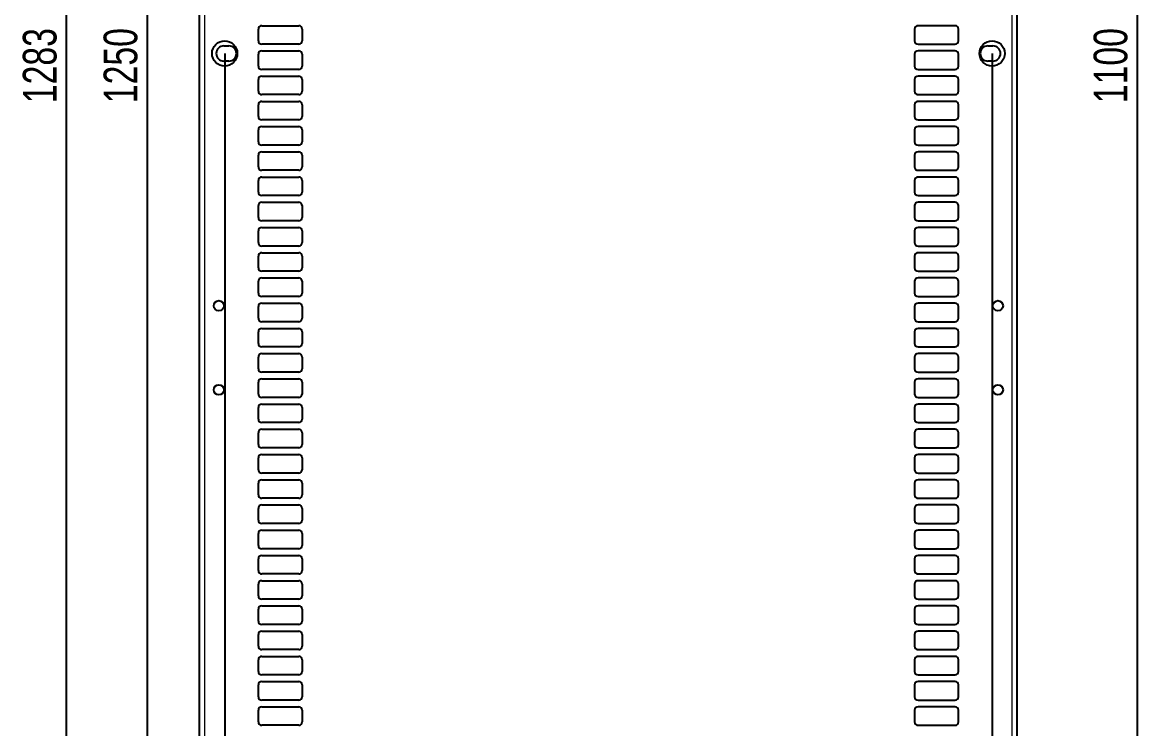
# Model space of a CAD drawing. Header units: millimetres. Extents: x -664 to 840, y 378 to 2003.
# Drawn here: x -664 to 0, y 783 to 1203 of the extents above; entities that cross this region are included whole.
import ezdxf

# ---------------------------------------------------------------- set-up
doc = ezdxf.new("R2010")
doc.units = ezdxf.units.MM
doc.layers.add('FORMAT', color=7, linetype='Continuous')
doc.styles.add('SLDTEXTSTYLE0', font='TXT', dxfattribs={"width": 0.75})
doc.dimstyles.new('SLDDIMSTYLE0', dxfattribs={"dimtxt": 20, "dimasz": 10, "dimexe": 0, "dimexo": 0.0625, "dimgap": 5, "dimtad": 2, "dimdec": 1, "dimrnd": 1e-09, "dimzin": 12, "dimdsep": 46, "dimtxsty": 'SLDTEXTSTYLE0', "dimsah": 1, "dimcen": 0.09, "dimadec": 0, "dimazin": 3, "dimtfac": 1, "dimtofl": 0, "dimtmove": 0, "dimatfit": 3, "dimfxl": 0, "dimfrac": 2, "dimtolj": 1, "dimtzin": 12, "dimarcsym": 0})

# ---------------------------------------------------------------- blocks, each defined once
blk = doc.blocks.new('_D')
at = {"layer": 'FORMAT'}
for p, q in [((-530.6, 1826.4), (-639.24, 1826.4)), ((-638.24, 1826.4), (-638.24, 543.38)), ((-530.6, 543.38), (-639.24, 543.38))]:
    blk.add_line(p, q, dxfattribs=at)
for points in [[(-638.24, 1826.4), (-639.78, 1816.4), (-636.7, 1816.4)], [(-638.24, 543.38), (-636.7, 553.38), (-639.78, 553.38)]]:
    blk.add_solid(points, dxfattribs=at)
at = {"layer": 'FORMAT', "insert": (-664.02, 1155.34), "char_height": 20, "attachment_point": 1, "rotation": 90, "style": 'SLDTEXTSTYLE0'}
blk.add_mtext('1283', dxfattribs=at)
blk = doc.blocks.new('_D_2')
at = {"layer": 'FORMAT'}
for p, q in [((-84.58, 1734.89), (-0.94, 1734.89)), ((-1.94, 1734.89), (-1.94, 634.89)), ((-84.58, 634.89), (-0.94, 634.89))]:
    blk.add_line(p, q, dxfattribs=at)
for points in [[(-1.94, 1734.89), (-3.48, 1724.89), (-0.4, 1724.89)], [(-1.94, 634.89), (-0.4, 644.89), (-3.48, 644.89)]]:
    blk.add_solid(points, dxfattribs=at)
at = {"layer": 'FORMAT', "insert": (-27.72, 1155.34), "char_height": 20, "attachment_point": 1, "rotation": 90, "style": 'SLDTEXTSTYLE0'}
blk.add_mtext('1100', dxfattribs=at)
blk = doc.blocks.new('_D_4')
at = {"layer": 'FORMAT'}
for p, q in [((-544.09, 1184.88), (-544.09, 501.39)), ((-88.09, 1184.88), (-88.09, 501.39)), ((-544.09, 502.39), (-88.09, 502.39))]:
    blk.add_line(p, q, dxfattribs=at)
for points in [[(-544.09, 502.39), (-534.09, 500.85), (-534.09, 503.93)], [(-88.09, 502.39), (-98.09, 503.93), (-98.09, 500.85)]]:
    blk.add_solid(points, dxfattribs=at)
at = {"layer": 'FORMAT', "insert": (-338.25, 528.17), "char_height": 20, "attachment_point": 1, "style": 'SLDTEXTSTYLE0'}
blk.add_mtext('456', dxfattribs=at)
blk = doc.blocks.new('_D_5')
at = {"layer": 'FORMAT'}
for p, q in [((-544.1, 1809.89), (-591.24, 1809.89)), ((-590.24, 1809.89), (-590.24, 559.89)), ((-544.1, 559.89), (-591.24, 559.89))]:
    blk.add_line(p, q, dxfattribs=at)
for points in [[(-590.24, 1809.89), (-591.78, 1799.89), (-588.7, 1799.89)], [(-590.24, 559.89), (-588.7, 569.89), (-591.78, 569.89)]]:
    blk.add_solid(points, dxfattribs=at)
at = {"layer": 'FORMAT', "insert": (-616.02, 1155.34), "char_height": 20, "attachment_point": 1, "rotation": 90, "style": 'SLDTEXTSTYLE0'}
blk.add_mtext('1250', dxfattribs=at)

msp = doc.modelspace()

# ---------------------------------------------------------------- linework, layer by layer
at = {"color": 7, "linetype": 'Continuous', "lineweight": 25}
for p, q in [((-559.09, 543.39), (-559.09, 1826.39)), ((-73.09, 543.39), (-73.09, 1826.39)), ((-524.09, 1192.39), (-524.09, 1199.39)), ((-522.09, 1201.39), (-500.09, 1201.39)), ((-498.09, 1199.39), (-498.09, 1192.39)), ((-134.09, 1199.39), (-134.09, 1192.39)), ((-110.09, 1201.39), (-132.09, 1201.39)), ((-108.09, 1192.39), (-108.09, 1199.39)), ((-544.59, 1189.39), (-541.59, 1189.39)), ((-500.09, 1190.39), (-522.09, 1190.39)), ((-132.09, 1190.39), (-110.09, 1190.39)), ((-90.59, 1189.39), (-87.59, 1189.39)), ((-524.09, 1177.39), (-524.09, 1184.39)), ((-522.09, 1186.39), (-500.09, 1186.39)), ((-498.09, 1184.39), (-498.09, 1177.39)), ((-134.09, 1184.39), (-134.09, 1177.39)), ((-110.09, 1186.39), (-132.09, 1186.39)), ((-108.09, 1177.39), (-108.09, 1184.39)), ((-541.59, 1180.39), (-544.59, 1180.39)), ((-500.09, 1175.39), (-522.09, 1175.39)), ((-132.09, 1175.39), (-110.09, 1175.39)), ((-87.59, 1180.39), (-90.59, 1180.39)), ((-524.09, 1162.39), (-524.09, 1169.39)), ((-522.09, 1171.39), (-500.09, 1171.39)), ((-498.09, 1169.39), (-498.09, 1162.39)), ((-134.09, 1169.39), (-134.09, 1162.39)), ((-110.09, 1171.39), (-132.09, 1171.39)), ((-108.09, 1162.39), (-108.09, 1169.39)), ((-500.09, 1160.39), (-522.09, 1160.39)), ((-522.09, 1156.39), (-500.09, 1156.39)), ((-132.09, 1160.39), (-110.09, 1160.39)), ((-110.09, 1156.39), (-132.09, 1156.39)), ((-524.09, 1147.39), (-524.09, 1154.39)), ((-498.09, 1154.39), (-498.09, 1147.39)), ((-134.09, 1154.39), (-134.09, 1147.39)), ((-108.09, 1147.39), (-108.09, 1154.39)), ((-500.09, 1145.39), (-522.09, 1145.39)), ((-132.09, 1145.39), (-110.09, 1145.39)), ((-524.09, 1132.39), (-524.09, 1139.39)), ((-522.09, 1141.39), (-500.09, 1141.39)), ((-498.09, 1139.39), (-498.09, 1132.39)), ((-134.09, 1139.39), (-134.09, 1132.39)), ((-110.09, 1141.39), (-132.09, 1141.39)), ((-108.09, 1132.39), (-108.09, 1139.39)), ((-500.09, 1130.39), (-522.09, 1130.39)), ((-132.09, 1130.39), (-110.09, 1130.39)), ((-524.09, 1117.39), (-524.09, 1124.39)), ((-522.09, 1126.39), (-500.09, 1126.39)), ((-498.09, 1124.39), (-498.09, 1117.39)), ((-134.09, 1124.39), (-134.09, 1117.39)), ((-110.09, 1126.39), (-132.09, 1126.39)), ((-108.09, 1117.39), (-108.09, 1124.39)), ((-500.09, 1115.39), (-522.09, 1115.39)), ((-132.09, 1115.39), (-110.09, 1115.39)), ((-524.09, 1102.39), (-524.09, 1109.39)), ((-522.09, 1111.39), (-500.09, 1111.39)), ((-498.09, 1109.39), (-498.09, 1102.39)), ((-134.09, 1109.39), (-134.09, 1102.39)), ((-110.09, 1111.39), (-132.09, 1111.39)), ((-108.09, 1102.39), (-108.09, 1109.39)), ((-500.09, 1100.39), (-522.09, 1100.39)), ((-522.09, 1096.39), (-500.09, 1096.39)), ((-132.09, 1100.39), (-110.09, 1100.39)), ((-110.09, 1096.39), (-132.09, 1096.39)), ((-524.09, 1087.39), (-524.09, 1094.39)), ((-498.09, 1094.39), (-498.09, 1087.39)), ((-134.09, 1094.39), (-134.09, 1087.39)), ((-108.09, 1087.39), (-108.09, 1094.39)), ((-500.09, 1085.39), (-522.09, 1085.39)), ((-132.09, 1085.39), (-110.09, 1085.39)), ((-524.09, 1072.39), (-524.09, 1079.39)), ((-522.09, 1081.39), (-500.09, 1081.39)), ((-498.09, 1079.39), (-498.09, 1072.39)), ((-134.09, 1079.39), (-134.09, 1072.39)), ((-110.09, 1081.39), (-132.09, 1081.39)), ((-108.09, 1072.39), (-108.09, 1079.39)), ((-500.09, 1070.39), (-522.09, 1070.39)), ((-132.09, 1070.39), (-110.09, 1070.39)), ((-524.09, 1057.39), (-524.09, 1064.39)), ((-522.09, 1066.39), (-500.09, 1066.39)), ((-498.09, 1064.39), (-498.09, 1057.39)), ((-134.09, 1064.39), (-134.09, 1057.39)), ((-110.09, 1066.39), (-132.09, 1066.39)), ((-108.09, 1057.39), (-108.09, 1064.39)), ((-524.09, 1042.39), (-524.09, 1049.39)), ((-500.09, 1055.39), (-522.09, 1055.39)), ((-522.09, 1051.39), (-500.09, 1051.39)), ((-498.09, 1049.39), (-498.09, 1042.39)), ((-134.09, 1049.39), (-134.09, 1042.39)), ((-132.09, 1055.39), (-110.09, 1055.39)), ((-110.09, 1051.39), (-132.09, 1051.39)), ((-108.09, 1042.39), (-108.09, 1049.39)), ((-500.09, 1040.39), (-522.09, 1040.39)), ((-522.09, 1036.39), (-500.09, 1036.39)), ((-132.09, 1040.39), (-110.09, 1040.39)), ((-110.09, 1036.39), (-132.09, 1036.39)), ((-524.09, 1027.39), (-524.09, 1034.39)), ((-498.09, 1034.39), (-498.09, 1027.39)), ((-134.09, 1034.39), (-134.09, 1027.39)), ((-108.09, 1027.39), (-108.09, 1034.39)), ((-500.09, 1025.39), (-522.09, 1025.39)), ((-132.09, 1025.39), (-110.09, 1025.39)), ((-524.09, 1012.39), (-524.09, 1019.39)), ((-522.09, 1021.39), (-500.09, 1021.39)), ((-498.09, 1019.39), (-498.09, 1012.39)), ((-134.09, 1019.39), (-134.09, 1012.39)), ((-110.09, 1021.39), (-132.09, 1021.39)), ((-108.09, 1012.39), (-108.09, 1019.39)), ((-500.09, 1010.39), (-522.09, 1010.39)), ((-132.09, 1010.39), (-110.09, 1010.39)), ((-524.09, 997.39), (-524.09, 1004.39)), ((-522.09, 1006.39), (-500.09, 1006.39)), ((-498.09, 1004.39), (-498.09, 997.39)), ((-134.09, 1004.39), (-134.09, 997.39)), ((-110.09, 1006.39), (-132.09, 1006.39)), ((-108.09, 997.39), (-108.09, 1004.39)), ((-524.09, 982.39), (-524.09, 989.39)), ((-500.09, 995.39), (-522.09, 995.39)), ((-522.09, 991.39), (-500.09, 991.39)), ((-498.09, 989.39), (-498.09, 982.39)), ((-134.09, 989.39), (-134.09, 982.39)), ((-132.09, 995.39), (-110.09, 995.39)), ((-110.09, 991.39), (-132.09, 991.39)), ((-108.09, 982.39), (-108.09, 989.39)), ((-500.09, 980.39), (-522.09, 980.39)), ((-522.09, 976.39), (-500.09, 976.39)), ((-132.09, 980.39), (-110.09, 980.39)), ((-110.09, 976.39), (-132.09, 976.39)), ((-524.09, 967.39), (-524.09, 974.39)), ((-498.09, 974.39), (-498.09, 967.39)), ((-134.09, 974.39), (-134.09, 967.39)), ((-108.09, 967.39), (-108.09, 974.39)), ((-500.09, 965.39), (-522.09, 965.39)), ((-132.09, 965.39), (-110.09, 965.39)), ((-524.09, 952.39), (-524.09, 959.39)), ((-522.09, 961.39), (-500.09, 961.39)), ((-498.09, 959.39), (-498.09, 952.39)), ((-134.09, 959.39), (-134.09, 952.39)), ((-110.09, 961.39), (-132.09, 961.39)), ((-108.09, 952.39), (-108.09, 959.39)), ((-500.09, 950.39), (-522.09, 950.39)), ((-132.09, 950.39), (-110.09, 950.39)), ((-524.09, 937.39), (-524.09, 944.39)), ((-522.09, 946.39), (-500.09, 946.39)), ((-498.09, 944.39), (-498.09, 937.39)), ((-134.09, 944.39), (-134.09, 937.39)), ((-110.09, 946.39), (-132.09, 946.39)), ((-108.09, 937.39), (-108.09, 944.39)), ((-500.09, 935.39), (-522.09, 935.39)), ((-522.09, 931.39), (-500.09, 931.39)), ((-132.09, 935.39), (-110.09, 935.39)), ((-110.09, 931.39), (-132.09, 931.39)), ((-524.09, 922.39), (-524.09, 929.39)), ((-498.09, 929.39), (-498.09, 922.39)), ((-134.09, 929.39), (-134.09, 922.39)), ((-108.09, 922.39), (-108.09, 929.39)), ((-500.09, 920.39), (-522.09, 920.39)), ((-522.09, 916.39), (-500.09, 916.39)), ((-132.09, 920.39), (-110.09, 920.39)), ((-110.09, 916.39), (-132.09, 916.39)), ((-524.09, 907.39), (-524.09, 914.39)), ((-498.09, 914.39), (-498.09, 907.39)), ((-134.09, 914.39), (-134.09, 907.39)), ((-108.09, 907.39), (-108.09, 914.39)), ((-500.09, 905.39), (-522.09, 905.39)), ((-132.09, 905.39), (-110.09, 905.39)), ((-524.09, 892.39), (-524.09, 899.39)), ((-522.09, 901.39), (-500.09, 901.39)), ((-498.09, 899.39), (-498.09, 892.39)), ((-134.09, 899.39), (-134.09, 892.39)), ((-110.09, 901.39), (-132.09, 901.39)), ((-108.09, 892.39), (-108.09, 899.39)), ((-500.09, 890.39), (-522.09, 890.39)), ((-132.09, 890.39), (-110.09, 890.39)), ((-524.09, 877.39), (-524.09, 884.39)), ((-522.09, 886.39), (-500.09, 886.39)), ((-498.09, 884.39), (-498.09, 877.39)), ((-134.09, 884.39), (-134.09, 877.39)), ((-110.09, 886.39), (-132.09, 886.39)), ((-108.09, 877.39), (-108.09, 884.39)), ((-500.09, 875.39), (-522.09, 875.39)), ((-522.09, 871.39), (-500.09, 871.39)), ((-132.09, 875.39), (-110.09, 875.39)), ((-110.09, 871.39), (-132.09, 871.39)), ((-524.09, 862.39), (-524.09, 869.39)), ((-498.09, 869.39), (-498.09, 862.39)), ((-134.09, 869.39), (-134.09, 862.39)), ((-108.09, 862.39), (-108.09, 869.39)), ((-500.09, 860.39), (-522.09, 860.39)), ((-132.09, 860.39), (-110.09, 860.39)), ((-524.09, 847.39), (-524.09, 854.39)), ((-522.09, 856.39), (-500.09, 856.39)), ((-498.09, 854.39), (-498.09, 847.39)), ((-134.09, 854.39), (-134.09, 847.39)), ((-110.09, 856.39), (-132.09, 856.39)), ((-108.09, 847.39), (-108.09, 854.39)), ((-500.09, 845.39), (-522.09, 845.39)), ((-132.09, 845.39), (-110.09, 845.39)), ((-524.09, 832.39), (-524.09, 839.39)), ((-522.09, 841.39), (-500.09, 841.39)), ((-498.09, 839.39), (-498.09, 832.39)), ((-134.09, 839.39), (-134.09, 832.39)), ((-110.09, 841.39), (-132.09, 841.39)), ((-108.09, 832.39), (-108.09, 839.39)), ((-500.09, 830.39), (-522.09, 830.39)), ((-132.09, 830.39), (-110.09, 830.39)), ((-524.09, 817.39), (-524.09, 824.39)), ((-522.09, 826.39), (-500.09, 826.39)), ((-498.09, 824.39), (-498.09, 817.39)), ((-134.09, 824.39), (-134.09, 817.39)), ((-110.09, 826.39), (-132.09, 826.39)), ((-108.09, 817.39), (-108.09, 824.39)), ((-500.09, 815.39), (-522.09, 815.39)), ((-522.09, 811.39), (-500.09, 811.39)), ((-132.09, 815.39), (-110.09, 815.39)), ((-110.09, 811.39), (-132.09, 811.39)), ((-524.09, 802.39), (-524.09, 809.39)), ((-498.09, 809.39), (-498.09, 802.39)), ((-134.09, 809.39), (-134.09, 802.39)), ((-108.09, 802.39), (-108.09, 809.39)), ((-500.09, 800.39), (-522.09, 800.39)), ((-132.09, 800.39), (-110.09, 800.39)), ((-524.09, 787.39), (-524.09, 794.39)), ((-522.09, 796.39), (-500.09, 796.39)), ((-498.09, 794.39), (-498.09, 787.39)), ((-134.09, 794.39), (-134.09, 787.39)), ((-110.09, 796.39), (-132.09, 796.39)), ((-108.09, 787.39), (-108.09, 794.39)), ((-500.09, 785.39), (-522.09, 785.39)), ((-132.09, 785.39), (-110.09, 785.39))]:
    msp.add_line(p, q, dxfattribs=at)
at = {"color": 8, "linetype": 'Continuous', "lineweight": 18}
for p, q in [((-555.99, 1826.39), (-555.99, 543.39)), ((-76.19, 543.39), (-76.19, 1826.39))]:
    msp.add_line(p, q, dxfattribs=at)
at = {"color": 7, "linetype": 'Continuous', "lineweight": 25}
for centre, radius in [((-544.09, 1184.89), 7.5), ((-88.09, 1184.89), 7.5), ((-547.59, 1034.89), 3), ((-84.59, 1034.89), 3), ((-547.59, 984.89), 3), ((-84.59, 984.89), 3)]:
    msp.add_circle(centre, radius, dxfattribs=at)
for centre, radius, start, end in [((-522.09, 1199.39), 2, 90, 180), ((-500.09, 1199.39), 2, 0, 90), ((-132.09, 1199.39), 2, 90, 180), ((-110.09, 1199.39), 2, 0, 90), ((-544.59, 1184.89), 4.5, 90, 270), ((-541.59, 1184.89), 4.5, 270, 90), ((-522.09, 1192.39), 2, 180, 270), ((-500.09, 1192.39), 2, 270, 0), ((-132.09, 1192.39), 2, 180, 270), ((-110.09, 1192.39), 2, 270, 0), ((-90.59, 1184.89), 4.5, 90, 270), ((-87.59, 1184.89), 4.5, 270, 90), ((-522.09, 1184.39), 2, 90, 180), ((-500.09, 1184.39), 2, 0, 90), ((-132.09, 1184.39), 2, 90, 180), ((-110.09, 1184.39), 2, 0, 90), ((-522.09, 1177.39), 2, 180, 270), ((-500.09, 1177.39), 2, 270, 0), ((-132.09, 1177.39), 2, 180, 270), ((-110.09, 1177.39), 2, 270, 0), ((-522.09, 1169.39), 2, 90, 180), ((-500.09, 1169.39), 2, 0, 90), ((-132.09, 1169.39), 2, 90, 180), ((-110.09, 1169.39), 2, 0, 90), ((-522.09, 1162.39), 2, 180, 270), ((-500.09, 1162.39), 2, 270, 0), ((-132.09, 1162.39), 2, 180, 270), ((-110.09, 1162.39), 2, 270, 0), ((-522.09, 1154.39), 2, 90, 180), ((-500.09, 1154.39), 2, 0, 90), ((-132.09, 1154.39), 2, 90, 180), ((-110.09, 1154.39), 2, 0, 90), ((-522.09, 1147.39), 2, 180, 270), ((-500.09, 1147.39), 2, 270, 0), ((-132.09, 1147.39), 2, 180, 270), ((-110.09, 1147.39), 2, 270, 0), ((-522.09, 1139.39), 2, 90, 180), ((-500.09, 1139.39), 2, 0, 90), ((-132.09, 1139.39), 2, 90, 180), ((-110.09, 1139.39), 2, 0, 90), ((-522.09, 1132.39), 2, 180, 270), ((-500.09, 1132.39), 2, 270, 0), ((-132.09, 1132.39), 2, 180, 270), ((-110.09, 1132.39), 2, 270, 0), ((-522.09, 1124.39), 2, 90, 180), ((-500.09, 1124.39), 2, 0, 90), ((-132.09, 1124.39), 2, 90, 180), ((-110.09, 1124.39), 2, 0, 90), ((-522.09, 1117.39), 2, 180, 270), ((-500.09, 1117.39), 2, 270, 0), ((-132.09, 1117.39), 2, 180, 270), ((-110.09, 1117.39), 2, 270, 0), ((-522.09, 1109.39), 2, 90, 180), ((-500.09, 1109.39), 2, 0, 90), ((-132.09, 1109.39), 2, 90, 180), ((-110.09, 1109.39), 2, 0, 90), ((-522.09, 1102.39), 2, 180, 270), ((-500.09, 1102.39), 2, 270, 0), ((-132.09, 1102.39), 2, 180, 270), ((-110.09, 1102.39), 2, 270, 0), ((-522.09, 1094.39), 2, 90, 180), ((-500.09, 1094.39), 2, 0, 90), ((-132.09, 1094.39), 2, 90, 180), ((-110.09, 1094.39), 2, 0, 90), ((-522.09, 1087.39), 2, 180, 270), ((-500.09, 1087.39), 2, 270, 0), ((-132.09, 1087.39), 2, 180, 270), ((-110.09, 1087.39), 2, 270, 0), ((-522.09, 1079.39), 2, 90, 180), ((-500.09, 1079.39), 2, 0, 90), ((-132.09, 1079.39), 2, 90, 180), ((-110.09, 1079.39), 2, 0, 90), ((-522.09, 1072.39), 2, 180, 270), ((-500.09, 1072.39), 2, 270, 0), ((-132.09, 1072.39), 2, 180, 270), ((-110.09, 1072.39), 2, 270, 0), ((-522.09, 1064.39), 2, 90, 180), ((-500.09, 1064.39), 2, 0, 90), ((-132.09, 1064.39), 2, 90, 180), ((-110.09, 1064.39), 2, 0, 90), ((-522.09, 1057.39), 2, 180, 270), ((-500.09, 1057.39), 2, 270, 0), ((-132.09, 1057.39), 2, 180, 270), ((-110.09, 1057.39), 2, 270, 0), ((-522.09, 1049.39), 2, 90, 180), ((-500.09, 1049.39), 2, 0, 90), ((-132.09, 1049.39), 2, 90, 180), ((-110.09, 1049.39), 2, 0, 90), ((-522.09, 1042.39), 2, 180, 270), ((-500.09, 1042.39), 2, 270, 0), ((-132.09, 1042.39), 2, 180, 270), ((-110.09, 1042.39), 2, 270, 0), ((-522.09, 1034.39), 2, 90, 180), ((-500.09, 1034.39), 2, 0, 90), ((-132.09, 1034.39), 2, 90, 180), ((-110.09, 1034.39), 2, 0, 90), ((-522.09, 1027.39), 2, 180, 270), ((-500.09, 1027.39), 2, 270, 0), ((-132.09, 1027.39), 2, 180, 270), ((-110.09, 1027.39), 2, 270, 0), ((-522.09, 1019.39), 2, 90, 180), ((-500.09, 1019.39), 2, 0, 90), ((-132.09, 1019.39), 2, 90, 180), ((-110.09, 1019.39), 2, 0, 90), ((-522.09, 1012.39), 2, 180, 270), ((-500.09, 1012.39), 2, 270, 0), ((-132.09, 1012.39), 2, 180, 270), ((-110.09, 1012.39), 2, 270, 0), ((-522.09, 1004.39), 2, 90, 180), ((-500.09, 1004.39), 2, 0, 90), ((-132.09, 1004.39), 2, 90, 180), ((-110.09, 1004.39), 2, 0, 90), ((-522.09, 997.39), 2, 180, 270), ((-500.09, 997.39), 2, 270, 0), ((-132.09, 997.39), 2, 180, 270), ((-110.09, 997.39), 2, 270, 0), ((-522.09, 989.39), 2, 90, 180), ((-500.09, 989.39), 2, 0, 90), ((-132.09, 989.39), 2, 90, 180), ((-110.09, 989.39), 2, 0, 90), ((-522.09, 982.39), 2, 180, 270), ((-522.09, 974.39), 2, 90, 180), ((-500.09, 982.39), 2, 270, 360), ((-500.09, 974.39), 2, 0, 90), ((-132.09, 982.39), 2, 180, 270), ((-132.09, 974.39), 2, 90, 180), ((-110.09, 982.39), 2, 270, 0), ((-110.09, 974.39), 2, 0, 90), ((-522.09, 967.39), 2, 180, 270), ((-500.09, 967.39), 2, 270, 0), ((-132.09, 967.39), 2, 180, 270), ((-110.09, 967.39), 2, 270, 0), ((-522.09, 959.39), 2, 90, 180), ((-500.09, 959.39), 2, 0, 90), ((-132.09, 959.39), 2, 90, 180), ((-110.09, 959.39), 2, 0, 90), ((-522.09, 952.39), 2, 180, 270), ((-500.09, 952.39), 2, 270, 360), ((-132.09, 952.39), 2, 180, 270), ((-110.09, 952.39), 2, 270, 0), ((-522.09, 944.39), 2, 90, 180), ((-500.09, 944.39), 2, 0, 90), ((-132.09, 944.39), 2, 90, 180), ((-110.09, 944.39), 2, 0, 90), ((-522.09, 937.39), 2, 180, 270), ((-500.09, 937.39), 2, 270, 0), ((-132.09, 937.39), 2, 180, 270), ((-110.09, 937.39), 2, 270, 0), ((-522.09, 929.39), 2, 90, 180), ((-500.09, 929.39), 2, 0, 90), ((-132.09, 929.39), 2, 90, 180), ((-110.09, 929.39), 2, 0, 90), ((-522.09, 922.39), 2, 180, 270), ((-522.09, 914.39), 2, 90, 180), ((-500.09, 922.39), 2, 270, 0), ((-500.09, 914.39), 2, 0, 90), ((-132.09, 922.39), 2, 180, 270), ((-132.09, 914.39), 2, 90, 180), ((-110.09, 922.39), 2, 270, 0), ((-110.09, 914.39), 2, 0, 90), ((-522.09, 907.39), 2, 180, 270), ((-500.09, 907.39), 2, 270, 0), ((-132.09, 907.39), 2, 180, 270), ((-110.09, 907.39), 2, 270, 0), ((-522.09, 899.39), 2, 90, 180), ((-500.09, 899.39), 2, 0, 90), ((-132.09, 899.39), 2, 90, 180), ((-110.09, 899.39), 2, 0, 90), ((-522.09, 892.39), 2, 180, 270), ((-500.09, 892.39), 2, 270, 0), ((-132.09, 892.39), 2, 180, 270), ((-110.09, 892.39), 2, 270, 0), ((-522.09, 884.39), 2, 90, 180), ((-500.09, 884.39), 2, 0, 90), ((-132.09, 884.39), 2, 90, 180), ((-110.09, 884.39), 2, 0, 90), ((-522.09, 877.39), 2, 180, 270), ((-500.09, 877.39), 2, 270, 0), ((-132.09, 877.39), 2, 180, 270), ((-110.09, 877.39), 2, 270, 0), ((-522.09, 869.39), 2, 90, 180), ((-500.09, 869.39), 2, 0, 90), ((-132.09, 869.39), 2, 90, 180), ((-110.09, 869.39), 2, 0, 90), ((-522.09, 862.39), 2, 180, 270), ((-500.09, 862.39), 2, 270, 0), ((-132.09, 862.39), 2, 180, 270), ((-110.09, 862.39), 2, 270, 0), ((-522.09, 854.39), 2, 90, 180), ((-500.09, 854.39), 2, 0, 90), ((-132.09, 854.39), 2, 90, 180), ((-110.09, 854.39), 2, 0, 90), ((-522.09, 847.39), 2, 180, 270), ((-500.09, 847.39), 2, 270, 0), ((-132.09, 847.39), 2, 180, 270), ((-110.09, 847.39), 2, 270, 0), ((-522.09, 839.39), 2, 90, 180), ((-500.09, 839.39), 2, 0, 90), ((-132.09, 839.39), 2, 90, 180), ((-110.09, 839.39), 2, 0, 90), ((-522.09, 832.39), 2, 180, 270), ((-500.09, 832.39), 2, 270, 0), ((-132.09, 832.39), 2, 180, 270), ((-110.09, 832.39), 2, 270, 0), ((-522.09, 824.39), 2, 90, 180), ((-500.09, 824.39), 2, 0, 90), ((-132.09, 824.39), 2, 90, 180), ((-110.09, 824.39), 2, 0, 90), ((-522.09, 817.39), 2, 180, 270), ((-500.09, 817.39), 2, 270, 0), ((-132.09, 817.39), 2, 180, 270), ((-110.09, 817.39), 2, 270, 0), ((-522.09, 809.39), 2, 90, 180), ((-500.09, 809.39), 2, 0, 90), ((-132.09, 809.39), 2, 90, 180), ((-110.09, 809.39), 2, 0, 90), ((-522.09, 802.39), 2, 180, 270), ((-500.09, 802.39), 2, 270, 0), ((-132.09, 802.39), 2, 180, 270), ((-110.09, 802.39), 2, 270, 0), ((-522.09, 794.39), 2, 90, 180), ((-500.09, 794.39), 2, 0, 90), ((-132.09, 794.39), 2, 90, 180), ((-110.09, 794.39), 2, 0, 90), ((-522.09, 787.39), 2, 180, 270), ((-500.09, 787.39), 2, 270, 0), ((-132.09, 787.39), 2, 180, 270), ((-110.09, 787.39), 2, 270, 0)]:
    msp.add_arc(centre, radius, start, end, dxfattribs=at)

# ---------------------------------------------------------------- dimensions: what is measured, and where the dimension line sits
at = {"layer": 'FORMAT'}
for base, p1, p2, angle, picture, middle in [((-638.24, 543.38), (-530.59, 1826.4), (-530.59, 543.38), 90, '_D', (-638.24, 1184.89)), ((-590.24, 559.89), (-544.09, 1809.89), (-544.09, 559.89), 90, '_D_5', (-590.24, 1184.89)), ((-1.94, 634.89), (-84.59, 1734.89), (-84.59, 634.89), 90, '_D_2', (-1.94, 1184.89)), ((-88.09, 502.39), (-544.09, 1184.89), (-88.09, 1184.89), 0, '_D_4', (-316.09, 502.39))]:
    dim = msp.add_linear_dim(base=base, p1=p1, p2=p2, angle=angle, dimstyle='SLDDIMSTYLE0', dxfattribs=at)
    dim.commit()
    dim.dimension.update_dxf_attribs({"geometry": picture, "text_midpoint": middle, "dimtype": 160})

doc.saveas('drawing.dxf')
